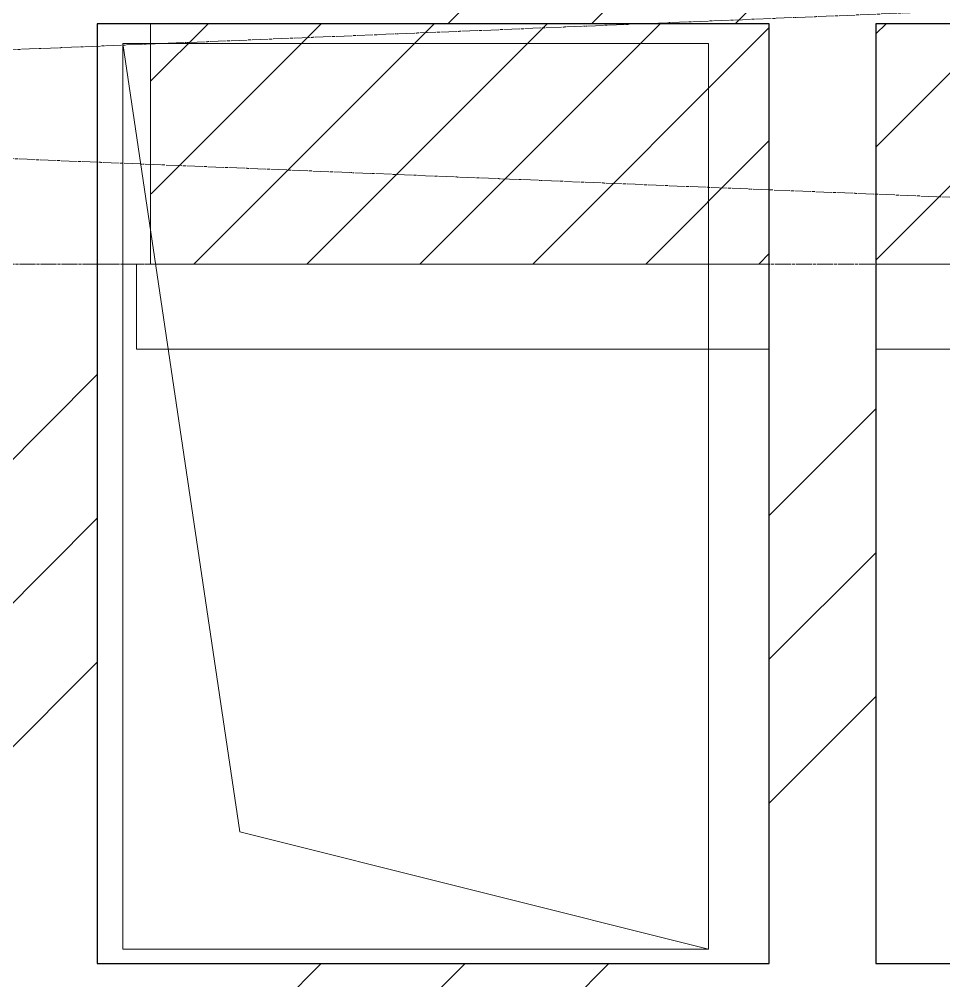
# Model space of a CAD drawing. Header units: millimetres. Extents: x -10474 to 67905, y -3824 to 44223.
# Drawn here: x 4965 to 5833, y 3078 to 3980 of the extents above; entities that cross this region are included whole.
import ezdxf

# ---------------------------------------------------------------- set-up
doc = ezdxf.new("R2010")
doc.units = ezdxf.units.MM
doc.linetypes.add('ADSK_Штрих_ш3 п1_5', pattern=[4.5, 3, -1.5])
doc.linetypes.add('ADSK_Штрихпунктирная 2 точки_ш15 п1_5 п1_5 п1_5', pattern=[19.5, 15, -1.5, 0, -1.5, 0, -1.5])
for name, color, linetype, lineweight in [('Каркас', 7, 'Continuous', 18), ('Обобщенные модели', 7, 'Continuous', 18), ('Потолки', 7, 'Continuous', 9), ('Потолки штриховка', 7, 'Continuous', 9), ('Стены внутренние', 7, 'Continuous', 18), ('Стены несущие', 7, 'Continuous', 30)]:
    doc.layers.add(name, color=color, linetype=linetype, lineweight=lineweight)
doc.layers.add('Линии', color=7, linetype='Continuous', lineweight=9, true_color=0x00a600)
pattern_1 = [(45, (0, 0), (-381.66, 381.66), []), (45, (134.94, 0), (0, 763.32), []), (45, (-134.94, 0), (0, 763.322), [])]

# ---------------------------------------------------------------- blocks, each defined once
blk = doc.blocks.new('GM_Отверстие прямоугольное _в плите_ - Отверстие-7236357-План потолков 2-го этажа')
at = {"layer": 'Обобщенные модели'}
for p, q in [((-425, -275), (-425, 275)), ((-425, 275), (425, 275)), ((-315, 165), (425, 275)), ((425, 275), (425, -275)), ((-425, -275), (-315, 165)), ((425, -275), (-425, -275))]:
    blk.add_line(p, q, dxfattribs=at)

msp = doc.modelspace()

# ---------------------------------------------------------------- hatches: boundary and pattern name
at = {"layer": 'Потолки штриховка', "lineweight": 18, "true_color": 0x787878}
h = msp.add_hatch(dxfattribs=at)
h.set_pattern_fill('FP_49', color=8, style=0, pattern_type=2)
h.set_pattern_definition([(45, (0, 0), (-53.033, 53.033), [])])
h.paths.add_polyline_path([(5669.531, 3750.533), (5669.531, 3976.057), (5088.531, 3976.057), (5089.465, 3750.533), (5450.833, 3750.533)])
h.paths.add_polyline_path([(7138.134, 3750.533), (7138.134, 3976.057), (5769.531, 3976.057), (5769.531, 3750.533), (6896.301, 3750.533)])
at = {"layer": 'Стены внутренние', "lineweight": 9}
h = msp.add_hatch(dxfattribs=at)
h.set_pattern_fill('FP_1', color=256, style=0, pattern_type=2)
h.set_pattern_definition(pattern_1)
h.paths.add_polyline_path([(6896.301, 3976.057), (7138.134, 3976.057), (7138.134, 4074.973), (7138.134, 4076.057), (4938.531, 4076.057), (4938.531, 3976.057), (6173.567, 3976.057)])
h = msp.add_hatch(dxfattribs=at)
h.set_pattern_fill('FP_1', color=256, style=0, pattern_type=2)
h.set_pattern_definition(pattern_1)
h.paths.add_polyline_path([(4938.531, 551.098), (5038.531, 551.098), (5038.531, 939.308), (4938.531, 939.308), (4938.531, 557.098)])
h.paths.add_polyline_path([(4988.531, 2009.308), (5038.531, 2009.308), (5038.531, 3976.057), (4938.531, 3976.057), (4938.531, 2009.308), (4963.531, 2009.308)])
h = msp.add_hatch(dxfattribs=at)
h.set_pattern_fill('FP_1', color=256, style=0, pattern_type=2)
h.set_pattern_definition(pattern_1)
h.paths.add_polyline_path([(5769.531, 3094), (5769.531, 3976.057), (5669.531, 3976.057), (5669.531, 3094)])
h = msp.add_hatch(dxfattribs=at)
h.set_pattern_fill('FP_1', color=256, style=0, pattern_type=2)
h.set_pattern_definition(pattern_1)
h.paths.add_polyline_path([(7153.134, 2994), (7138.134, 2995.084), (7138.134, 3094), (5038.531, 3094), (5038.531, 2994), (7138.134, 2994)])

# ---------------------------------------------------------------- linework, layer by layer
at = {"layer": 'Каркас', "color": 8, "linetype": 'ADSK_Штрих_ш3 п1_5', "lineweight": 9, "true_color": 0x808080}
msp.add_line((5038.531, 3750.533), (5088.531, 3750.533), dxfattribs=at)
at = {"layer": 'Линии', "color": 7, "linetype": 'ADSK_Штрихпунктирная 2 точки_ш15 п1_5 п1_5 п1_5'}
for p, q in [((64.272, 4050.533), (7364.272, 3750.533)), ((7364.272, 4050.533), (64.272, 3750.533)), ((7364.272, 3750.533), (64.272, 3750.533))]:
    msp.add_line(p, q, dxfattribs=at)
at = {"layer": 'Потолки'}
for p, q in [((5088.531, 3750.533), (5088.531, 3976.057)), ((5075.531, 3670.533), (5075.531, 3750.533)), ((5669.531, 3750.533), (5088.531, 3750.533)), ((7138.134, 3750.533), (5769.531, 3750.533)), ((5669.531, 3670.533), (5075.531, 3670.533)), ((7126.134, 3670.533), (5769.531, 3670.533))]:
    msp.add_line(p, q, dxfattribs=at)
at = {"layer": 'Стены несущие'}
for p, q in [((5669.531, 3976.057), (5038.531, 3976.057)), ((5038.531, 3976.057), (5038.531, 3094)), ((5669.531, 3094), (5669.531, 3976.057)), ((7153.134, 3976.057), (5769.531, 3976.057)), ((5769.531, 3976.057), (5769.531, 3094)), ((5038.531, 3094), (5669.531, 3094)), ((5769.531, 3094), (7153.134, 3094))]:
    msp.add_line(p, q, dxfattribs=at)

# ---------------------------------------------------------------- block references
at = {"layer": 'Обобщенные модели', "rotation": 89.99999999999955}
msp.add_blockref('GM_Отверстие прямоугольное _в плите_ - Отверстие-7236357-План потолков 2-го этажа', (5337.531, 3532.523), dxfattribs=at)

doc.saveas('drawing.dxf')
